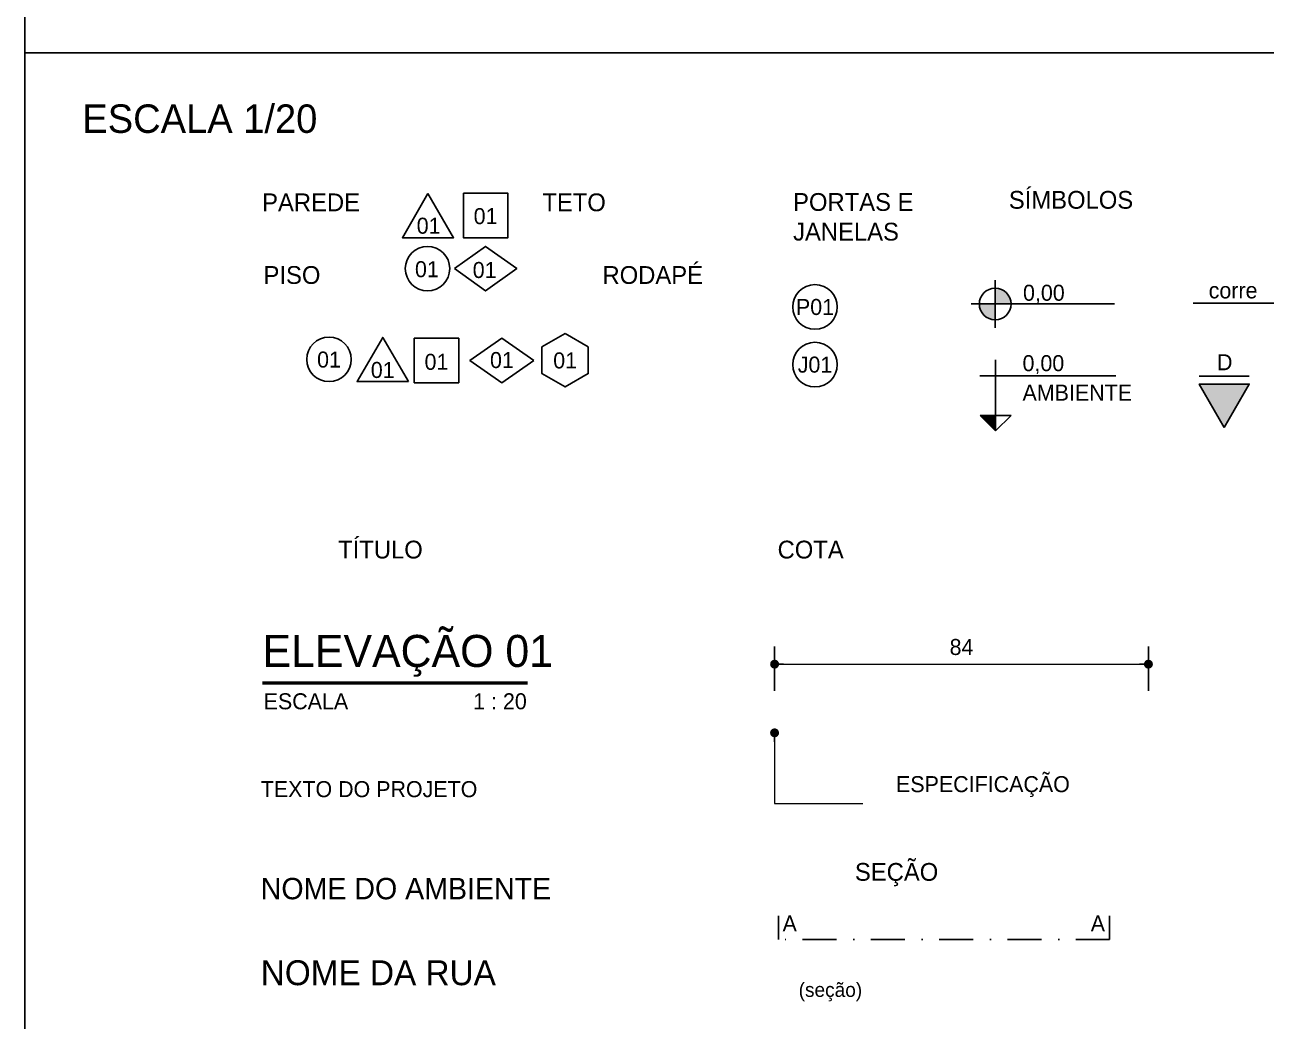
# Model space of a CAD drawing. Header units: centimetres. Extents: x 30244 to 591333, y -111940 to 104227.
# Drawn here: x 40300.7 to 40579.7, y -70680.4 to -70456.4 of the extents above; entities that cross this region are included whole.
import ezdxf
from ezdxf.enums import TextEntityAlignment as Align

# ---------------------------------------------------------------- set-up
doc = ezdxf.new("R2010")
doc.units = ezdxf.units.CM
doc.header["$LTSCALE"] = 4
doc.linetypes.add('DASHDOT', pattern=[25.4, 12.7, -6.35, 0, -6.35])
for name, color, linetype in [('B-CORTE', 4, 'DASHDOT'), ('B-COTAS', 1, 'Continuous'), ('B-SIMBOLOS', 2, 'Continuous'), ('C-TEXTO-02', 2, 'Continuous')]:
    doc.layers.add(name, color=color, linetype=linetype)
doc.layers.add('C-TEXTO-01', color=2, linetype='Continuous', lineweight=20)
doc.layers.add('C-TEXTO-03', color=2, linetype='Continuous', lineweight=20)
doc.styles.add('Esc.20', font='ERASLGHT.TTF', dxfattribs={"height": 3.6})
doc.styles.add('RSA', font='arial.ttf')
doc.styles.add('S1', font='romans.shx', dxfattribs={"height": 100})
doc.styles.add('S2', font='romans.shx', dxfattribs={"height": 0.2})
doc.styles.add('Símbolos', font='ERASLGHT.TTF')
doc.dimstyles.new('ARQ20', dxfattribs={"dimscale": 20, "dimtxt": 3.6, "dimasz": 0.1, "dimexe": 0.2, "dimexo": 0.2, "dimgap": 0.1, "dimtad": 1, "dimzin": 12, "dimdsep": 46, "dimtxsty": 'Esc.20', "dimblk1": 'DOT', "dimblk2": 'DOT', "dimsah": 1, "dimcen": 0.4, "dimclrd": 256, "dimclre": 256, "dimclrt": 2, "dimadec": 0, "dimazin": 0, "dimtfac": 1, "dimtix": 1, "dimtmove": 2, "dimatfit": 3, "dimldrblk": 'DOT', "dimfxl": 0.3, "dimfxlon": 1, "dimtolj": 1, "dimtzin": 12, "dimlwd": 9, "dimarcsym": 0})

# ---------------------------------------------------------------- blocks, each defined once
blk = doc.blocks.new('PADRÃO - ESPECIFICAÇÕES')
blk.add_lwpolyline([(-168, 275.6), (-24.1, 26.4), (-311.8, 26.4), (-168, 275.6)])
for points in [[(30.6, 276.4), (280.6, 276.4), (280.6, 26.4), (30.6, 26.4)], [(-19.4, -146.7), (155.6, -21.7), (330.6, -146.7), (155.6, -271.7)]]:
    blk.add_lwpolyline(points, close=True)
blk.add_circle((-170.7, -146.7), 125)
at = {"style": 'S1'}
for tag, p in [('PAREDE', (-164.5, 49.5)), ('TETO', (155.6, 103.3)), ('PISO', (-150.5, -194.9)), ('RODAPÉ', (155.6, -216.8))]:
    blk.add_attdef(tag, text='', height=100, dxfattribs=at).set_placement(p, align=Align.CENTER)
blk = doc.blocks.new('*U32')
blk.add_lwpolyline([(0.288, 0), (-0.288, 0), (0, 0.498)], close=True)
at = {"style": 'S2'}
blk.add_attdef('PAREDE', text='', height=0.2, dxfattribs=at).set_placement((0, 0.041), align=Align.CENTER)
blk = doc.blocks.new('PADRÃO - PISO')
blk.add_circle((0, 0), 0.25)
at = {"style": 'S2'}
blk.add_attdef('PISO', text='', height=0.2, dxfattribs=at).set_placement((0, -0.092), align=Align.CENTER)
blk = doc.blocks.new('PADRÃO - TETO')
blk.add_lwpolyline([(-0.25, -0.25), (-0.25, 0.25), (0.25, 0.25), (0.25, -0.25)], close=True)
at = {"style": 'S2'}
blk.add_attdef('TETO', text='', height=0.2, dxfattribs=at).set_placement((0, -0.105), align=Align.CENTER)
blk = doc.blocks.new('*U45')
blk.add_lwpolyline([(0.359, 0.25), (0, 0.5), (0, 0.5), (-0.359, 0.25), (-0.359, 0.25), (0, 0), (0.359, 0.25)])
at = {"style": 'S2'}
blk.add_attdef('RODAPÉ', text='', height=0.2, dxfattribs=at).set_placement((0, 0.145), align=Align.CENTER)
blk = doc.blocks.new('PADRÃO - DIVERSOS')
blk.add_lwpolyline([(0, 0.3), (-0.26, 0.15), (-0.26, -0.15), (0, -0.3), (0.26, -0.15), (0.26, 0.15)], close=True)
at = {"style": 'S2'}
blk.add_attdef('DIVERSOS', text='', height=0.2, dxfattribs=at).set_placement((0, -0.092), align=Align.CENTER)
blk = doc.blocks.new('*U21')
h = blk.add_hatch(color=256)
h.paths.add_polyline_path([(0.269, 0.178), (0.269, 0), (0.447, 0, 0.414214)])
h.paths.add_polyline_path([(0.269, 0), (0.091, 0, 0.414214), (0.269, -0.178)])
for p, q in [((0.269, 0.269), (0.269, -0.269)), ((1.61, 0), (0, 0))]:
    blk.add_line(p, q)
blk.add_circle((0.269, 0), 0.178)
at = {"style": 'S2'}
blk.add_attdef('NÍVEL', (0.582, 0.036), '', height=0.2, dxfattribs=at)
blk = doc.blocks.new('PADRÃO - NIVEL AMBIENTE1')
blk.add_hatch(color=256).paths.add_polyline_path([(0.269, -0.447), (0.095, -0.447), (0.269, -0.62)])
for p, q in [((0.269, 0.178), (0.269, -0.62)), ((1.621, 0), (0.091, 0)), ((0.269, -0.62), (0.095, -0.447)), ((0.095, -0.447), (0.443, -0.447)), ((0.269, -0.62), (0.443, -0.447))]:
    blk.add_line(p, q)
at = {"style": 'S2'}
for tag, p in [('NÍVEL', (0.572, 0.051)), ('AMBIENTE', (0.572, -0.28))]:
    blk.add_attdef(tag, p, '', height=0.2, dxfattribs=at)
blk = doc.blocks.new('*U47')
blk.add_line((6.25, 12.83), (-6.25, 12.83))
blk.add_lwpolyline([(0, 0), (-6.25, 10.83), (6.25, 10.83)], close=True)
at = {"layer": 'C-TEXTO-01', "style": 'Símbolos'}
blk.add_text('D', height=4, dxfattribs=at).set_placement((-1.82, 14.31))
blk = doc.blocks.new('DOT')
at = {"color": 0, "linetype": 'ByBlock'}
blk.add_line((-0.5, 0), (-1, 0), dxfattribs=at)
at = {"color": 0, "linetype": 'ByBlock', "const_width": 0.5}
blk.add_lwpolyline([(-0.25, 0, 1), (0.25, 0, 1)], format="xyb", close=True, dxfattribs=at)
blk = doc.blocks.new('*D57')
at = {"layer": 'B-COTAS', "lineweight": -2, "transparency": 16777216}
for p, q in [((40469.22, -70606.14), (40469.22, -70596.14)), ((40553.22, -70606.14), (40553.22, -70596.14))]:
    blk.add_line(p, q, dxfattribs=at)
at = {"layer": 'B-COTAS', "lineweight": 9, "transparency": 16777216}
blk.add_line((40471.22, -70600.14), (40551.22, -70600.14), dxfattribs=at)
at = {"layer": 'DEFPOINTS', "color": 0, "transparency": 16777216}
for p in [(40553.22, -70600.14), (40469.22, -70631.46), (40553.22, -70631.47)]:
    blk.add_point(p, dxfattribs=at)
at = {"layer": 'B-COTAS', "lineweight": 9, "transparency": 16777216, "xscale": 2, "yscale": 2, "zscale": 2, "rotation": 180}
blk.add_blockref('DOT', (40469.22, -70600.14), dxfattribs=at)
at = {"layer": 'B-COTAS', "lineweight": 9, "transparency": 16777216, "xscale": 2, "yscale": 2, "zscale": 2}
blk.add_blockref('DOT', (40553.22, -70600.14), dxfattribs=at)
at = {"layer": 'B-COTAS', "color": 2, "transparency": 16777216, "insert": (40511.22, -70596.3), "char_height": 3.6, "attachment_point": 5, "style": 'Esc.20'}
blk.add_mtext('\\A1;84', dxfattribs=at)
blk = doc.blocks.new('_Dot')
at = {"color": 0, "linetype": 'ByBlock', "lineweight": -2}
blk.add_line((-0.5, 0), (-1, 0), dxfattribs=at)
at = {"color": 0, "linetype": 'ByBlock', "const_width": 0.5}
blk.add_lwpolyline([(-0.25, 0, 1), (0.25, 0, 1)], format="xyb", close=True, dxfattribs=at)
blk = doc.blocks.new('A$C114277C9')
h = blk.add_hatch(color=256)
h.dxf.hatch_style = 1
h.paths.add_polyline_path([(852, 148), (852, 0), (1109, 0)])
for p, q in [((1109, 0), (852, 148)), ((852, 148), (852, 0)), ((0, 0), (1109, 0))]:
    blk.add_line(p, q)
blk = doc.blocks.new('JANELA')
blk.add_circle((0, 0), 31.2)
at = {"color": 7, "style": 'RSA'}
blk.add_attdef('J', text='', height=20, dxfattribs=at).set_placement((0, 0), align=Align.MIDDLE_CENTER)

msp = doc.modelspace()

# ---------------------------------------------------------------- hatches: boundary and pattern name
at = {"layer": 'B-SIMBOLOS'}
h = msp.add_hatch(color=256, dxfattribs=at)
h.dxf.hatch_style = 1
h.paths.add_polyline_path([(40575.897, -70537.211), (40564.647, -70537.211), (40570.272, -70546.954)])

# ---------------------------------------------------------------- linework, layer by layer
at = {"layer": 'B-CORTE', "ltscale": 0.15}
msp.add_lwpolyline([(40544.502, -70656.7), (40544.502, -70662.05), (40470.102, -70662.05), (40470.102, -70656.7)], dxfattribs=at)
at = {"layer": 'C-TEXTO-01', "const_width": 0.8}
msp.add_lwpolyline([(40354.142, -70604.363), (40413.718, -70604.363)], dxfattribs=at)
at = {"layer": 'DEFPOINTS', "color": 9}
for points in [[(40300.736, -70183.697), (41020.636, -70183.697), (41020.636, -70462.754), (40300.736, -70462.754)], [(40300.736, -70462.754), (40876.656, -70462.754), (40876.656, -70686), (40300.736, -70686)]]:
    msp.add_lwpolyline(points, close=True, dxfattribs=at)

# ---------------------------------------------------------------- block references
at = {"layer": 'B-SIMBOLOS'}
ref = msp.add_blockref('PADRÃO - ESPECIFICAÇÕES', (40398.051, -70505.373), dxfattribs=dict(at, xscale=0.04000000000814907, yscale=0.04000000000814907, zscale=0.04000000000814907))
ref.add_attrib('RODAPÉ', '01', dxfattribs={"layer": 'C-TEXTO-01', "height": 3.6, "style": 'Símbolos'}).set_placement((40404.061, -70513.347), align=Align.CENTER)
ref.add_attrib('TETO', '01', dxfattribs={"layer": 'C-TEXTO-01', "height": 3.6, "style": 'Símbolos'}).set_placement((40404.273, -70501.24), align=Align.CENTER)
ref.add_attrib('PISO', '01', dxfattribs={"layer": 'C-TEXTO-01', "height": 3.6, "style": 'Símbolos'}).set_placement((40391.086, -70513.17), align=Align.CENTER)
ref.add_attrib('PAREDE', '01', dxfattribs={"layer": 'C-TEXTO-01', "height": 3.6, "style": 'Símbolos'}).set_placement((40391.472, -70503.392), align=Align.CENTER)
ref = msp.add_blockref('*U21', (40513.406, -70519.177), dxfattribs=dict(at, xscale=20, yscale=20, zscale=20))
ref.add_attrib('NÍVEL', '0,00', (40525.041, -70518.459), dxfattribs={"layer": 'C-TEXTO-01', "height": 3.6, "style": 'Esc.20'})
ref = msp.add_blockref('JANELA', (40478.296, -70519.858), dxfattribs=dict(at, xscale=0.160714285715585, yscale=0.160714285715585, zscale=0.160714285715585))
ref.add_attrib('J', 'P01', dxfattribs={"layer": 'C-TEXTO-01', "color": 1, "height": 3.6, "style": 'Símbolos'}).set_placement((40478.297, -70519.858), align=Align.MIDDLE_CENTER)
for name, p, xscale, yscale, zscale in [('A$C114277C9', (40563.285, -70519.003), 0.0249999999996362, 0.0249999999996362, 0.0249999999996362), ('*U47', (40570.272, -70546.954), 0.8999999999996362, 0.8999999999996362, 0.8999999999996362)]:
    msp.add_blockref(name, p, dxfattribs=dict(at, xscale=xscale, yscale=yscale, zscale=zscale))
ref = msp.add_blockref('PADRÃO - DIVERSOS', (40422.151, -70531.836), dxfattribs=dict(at, xscale=20, yscale=20, zscale=20))
ref.add_attrib('DIVERSOS', '01', dxfattribs={"layer": 'C-TEXTO-01', "height": 3.6, "style": 'Símbolos'}).set_placement((40422.151, -70533.668), align=Align.CENTER)
ref = msp.add_blockref('PADRÃO - PISO', (40369.09, -70531.644), dxfattribs=dict(at, xscale=20, yscale=20, zscale=20))
ref.add_attrib('PISO', '01', dxfattribs={"layer": 'C-TEXTO-01', "height": 3.6, "style": 'Símbolos'}).set_placement((40369.09, -70533.476), align=Align.CENTER)
ref = msp.add_blockref('*U32', (40381.157, -70536.644), dxfattribs=dict(at, xscale=20, yscale=20, zscale=20))
ref.add_attrib('PAREDE', '01', dxfattribs={"layer": 'C-TEXTO-01', "height": 3.6, "style": 'Símbolos'}).set_placement((40381.157, -70535.815), align=Align.CENTER)
ref = msp.add_blockref('PADRÃO - TETO', (40393.236, -70531.875), dxfattribs=dict(at, xscale=20, yscale=20, zscale=20))
ref.add_attrib('TETO', '01', dxfattribs={"layer": 'C-TEXTO-01', "height": 3.6, "style": 'Símbolos'}).set_placement((40393.236, -70533.983), align=Align.CENTER)
ref = msp.add_blockref('*U45', (40407.947, -70536.875), dxfattribs=dict(at, xscale=20, yscale=20, zscale=20))
ref.add_attrib('RODAPÉ', '01', dxfattribs={"layer": 'C-TEXTO-01', "height": 3.6, "style": 'Símbolos'}).set_placement((40407.947, -70533.588), align=Align.CENTER)
ref = msp.add_blockref('JANELA', (40478.296, -70532.816), dxfattribs=dict(at, xscale=0.160714285715585, yscale=0.160714285715585, zscale=0.160714285715585))
ref.add_attrib('J', 'J01', dxfattribs={"layer": 'C-TEXTO-01', "color": 1, "height": 3.6, "style": 'Símbolos'}).set_placement((40478.297, -70532.816), align=Align.MIDDLE_CENTER)
ref = msp.add_blockref('PADRÃO - NIVEL AMBIENTE1', (40513.493, -70535.304), dxfattribs=dict(at, xscale=20, yscale=20, zscale=20))
ref.add_attrib('NÍVEL', '0,00', (40524.935, -70534.284), dxfattribs={"layer": 'C-TEXTO-01', "height": 3.6, "style": 'Símbolos'})
ref.add_attrib('AMBIENTE', 'AMBIENTE', (40524.935, -70540.91), dxfattribs={"layer": 'C-TEXTO-01', "height": 3.6, "style": 'Símbolos'})

# ---------------------------------------------------------------- texts
at = {"layer": 'B-COTAS', "color": 2, "insert": (40496.506, -70625.305), "char_height": 3.6, "width": 36.78793, "attachment_point": 1, "style": 'Esc.20'}
msp.add_mtext('ESPECIFICAÇÃO', dxfattribs=at)
at = {"layer": 'C-TEXTO-01', "insert": (40566.761, -70517.979), "char_height": 3.6, "attachment_point": 7, "style": 'Símbolos'}
msp.add_mtext('corre', dxfattribs=at)
at = {"layer": 'C-TEXTO-01', "insert": (40353.749, -70626.425), "char_height": 3.6, "width": 78.36176, "attachment_point": 1, "style": 'Símbolos'}
msp.add_mtext('TEXTO DO PROJETO', dxfattribs=at)
at = {"layer": 'C-TEXTO-02', "insert": (40354.142, -70602.984), "char_height": 7.2, "attachment_point": 7, "style": 'Símbolos'}
msp.add_mtext('ELEVAÇÃO 01', dxfattribs=at)
at = {"layer": 'C-TEXTO-02', "attachment_point": 1, "style": 'Símbolos'}
for s, insert, char_height, width in [('ESCALA                     1 : 20', (40354.401, -70606.681), 3.6, 81.0164), ('NOME DO AMBIENTE', (40353.749, -70648.178), 4.8, 78.36176)]:
    msp.add_mtext(s, dxfattribs=dict(at, insert=insert, char_height=char_height, width=width))
at = {"layer": 'C-TEXTO-03', "attachment_point": 1, "style": 'Símbolos'}
for s, insert, char_height, width in [('A', (40471.01, -70656.615), 3.6, 4.1182), ('A', (40540.26, -70656.615), 3.6, 4.1182), ('NOME DA RUA', (40353.749, -70666.689), 5.6, 78.36176)]:
    msp.add_mtext(s, dxfattribs=dict(at, insert=insert, char_height=char_height, width=width))
at = {"layer": 'DEFPOINTS', "color": 9, "insert": (40313.664, -70480.826), "char_height": 6.4, "attachment_point": 7, "style": 'Símbolos'}
msp.add_mtext('ESCALA 1/20', dxfattribs=at)
at = {"layer": 'DEFPOINTS', "width": 36.10303, "attachment_point": 3, "style": 'Símbolos'}
for s, insert, char_height in [('\\A1;\\pxql;PAREDE', (40390.161, -70494.343), 4), ('\\A1;\\pxql;TETO', (40453.134, -70494.343), 4), ('\\A1;\\pxql;PORTAS E JANELAS', (40509.477, -70494.262), 4), ('\\A1;SÍMBOLOS', (40549.8, -70493.779), 4), ('\\A1;\\pxql;{\\fAvantGarde Bk BT|b0|i0|c0|p34;PISO}', (40390.482, -70510.673), 4), ('\\A1;RODAPÉ', (40453.134, -70510.673), 4), ('\\A1;{\\fAvantGarde Bk BT|b0|i0|c0|p34;TÍTULO}', (40390.161, -70572.387), 4), ('\\A1;\\pxql;COTA ', (40505.995, -70572.387), 4), ('{\\fAvantGarde Bk BT|b0|i0|c0|p34;SEÇÃO}', (40505.995, -70644.827), 4), ('(seção)', (40488.896, -70671.719), 3.2)]:
    msp.add_mtext(s, dxfattribs=dict(at, insert=insert, char_height=char_height))

# ---------------------------------------------------------------- dimensions: what is measured, and where the dimension line sits
at = {"layer": 'B-COTAS'}
dim = msp.add_linear_dim(base=(40553.218, -70600.143), p1=(40469.218, -70631.456), p2=(40553.218, -70631.466), dimstyle='ARQ20', dxfattribs=at)
dim.commit()
dim.dimension.update_dxf_attribs({"geometry": '*D57', "text_midpoint": (40511.218, -70596.299)})

# ---------------------------------------------------------------- leaders
at = {"layer": 'B-COTAS', "annotation_type": 0, "has_hookline": 1, "hookline_direction": 0}
msp.add_leader([(40469.218, -70615.575), (40469.218, -70631.456), (40486.053, -70631.456)], dimstyle='ARQ20', dxfattribs=at)

doc.saveas('drawing.dxf')
